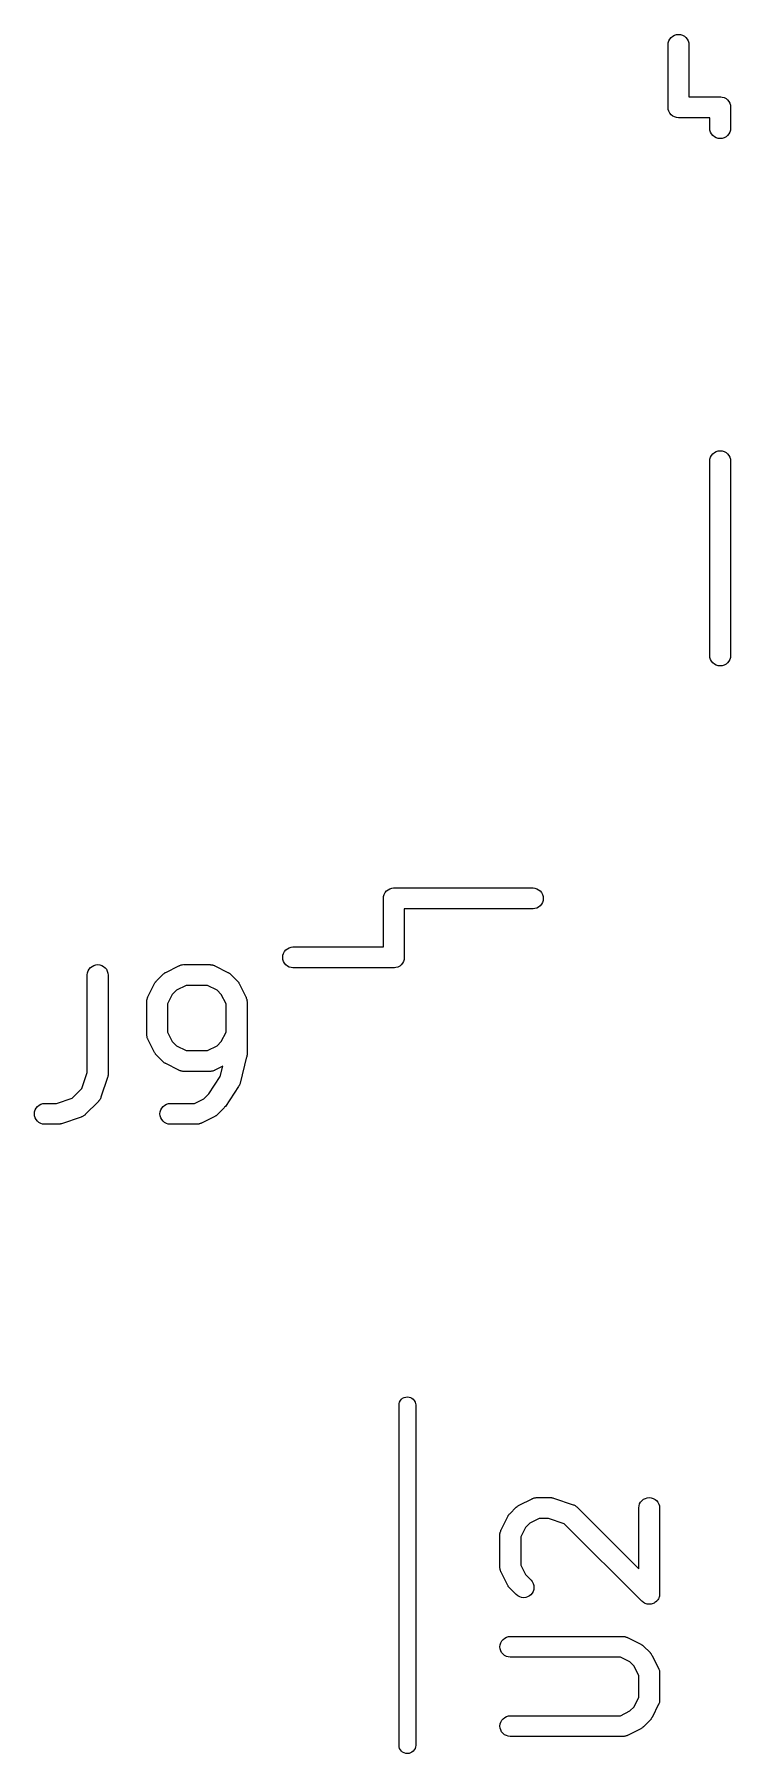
# Model space of a CAD drawing. Extents: x 50 to 150, y -150 to -50.
# Drawn here: x 99.21 to 104.22, y -62.36 to -49.97 of the extents above; entities that cross this region are included whole.
import ezdxf

# ---------------------------------------------------------------- set-up
doc = ezdxf.new("R2010")
doc.units = 0
doc.layers.add('BLACK', color=7, linetype='CONTINUOUS')

msp = doc.modelspace()

# ---------------------------------------------------------------- linework, layer by layer
at = {"layer": 'BLACK', "linetype": 'CONTINUOUS'}
for p, q in [((103.775, -50.0463), (103.776, -50.0353)), ((103.776, -50.0353), (103.78, -50.0212)), ((103.78, -50.0212), (103.787, -50.0081)), ((103.787, -50.0081), (103.797, -49.9967)), ((103.797, -49.9967), (103.808, -49.9873)), ((103.808, -49.9873), (103.821, -49.9804)), ((103.821, -49.9804), (103.835, -49.9761)), ((103.835, -49.9761), (103.85, -49.9746)), ((103.85, -49.9746), (103.865, -49.9761)), ((103.865, -49.9761), (103.879, -49.9804)), ((103.879, -49.9804), (103.892, -49.9873)), ((103.892, -49.9873), (103.903, -49.9967)), ((103.903, -49.9967), (103.913, -50.0081)), ((103.913, -50.0081), (103.92, -50.0212)), ((103.92, -50.0212), (103.924, -50.0353)), ((103.924, -50.0353), (103.925, -50.0463)), ((103.775, -50.4963), (103.775, -50.0463)), ((103.925, -50.0463), (103.925, -50.425)), ((103.775, -50.5), (103.775, -50.4963)), ((103.776, -50.5147), (103.775, -50.5)), ((103.78, -50.5288), (103.776, -50.5147)), ((103.787, -50.5419), (103.78, -50.5288)), ((103.925, -50.425), (104.146, -50.425)), ((104.146, -50.425), (104.15, -50.4246)), ((104.15, -50.4246), (104.154, -50.425)), ((104.154, -50.425), (104.165, -50.4261)), ((104.165, -50.4261), (104.179, -50.4304)), ((104.179, -50.4304), (104.192, -50.4373)), ((104.192, -50.4373), (104.203, -50.4467)), ((104.203, -50.4467), (104.213, -50.4581)), ((104.213, -50.4581), (104.22, -50.4712)), ((104.22, -50.4712), (104.224, -50.4853)), ((104.224, -50.4853), (104.225, -50.5)), ((104.225, -50.5), (104.225, -50.5037)), ((104.225, -50.5037), (104.225, -50.6537)), ((103.797, -50.5533), (103.787, -50.5419)), ((103.808, -50.5627), (103.797, -50.5533)), ((103.821, -50.5696), (103.808, -50.5627)), ((103.835, -50.5739), (103.821, -50.5696)), ((103.85, -50.5754), (103.835, -50.5739)), ((103.854, -50.575), (103.85, -50.5754)), ((104.075, -50.575), (103.854, -50.575)), ((104.075, -50.6537), (104.075, -50.575)), ((104.076, -50.6647), (104.075, -50.6537)), ((104.08, -50.6788), (104.076, -50.6647)), ((104.224, -50.6647), (104.22, -50.6788)), ((104.225, -50.6537), (104.224, -50.6647)), ((104.087, -50.6919), (104.08, -50.6788)), ((104.097, -50.7033), (104.087, -50.6919)), ((104.108, -50.7127), (104.097, -50.7033)), ((104.121, -50.7196), (104.108, -50.7127)), ((104.135, -50.7239), (104.121, -50.7196)), ((104.15, -50.7254), (104.135, -50.7239)), ((104.165, -50.7239), (104.15, -50.7254)), ((104.179, -50.7196), (104.165, -50.7239)), ((104.192, -50.7127), (104.179, -50.7196)), ((104.203, -50.7033), (104.192, -50.7127)), ((104.213, -50.6919), (104.203, -50.7033)), ((104.22, -50.6788), (104.213, -50.6919)), ((104.08, -53.0212), (104.087, -53.0081)), ((104.087, -53.0081), (104.097, -52.9967)), ((104.097, -52.9967), (104.108, -52.9873)), ((104.108, -52.9873), (104.121, -52.9804)), ((104.121, -52.9804), (104.135, -52.9761)), ((104.135, -52.9761), (104.15, -52.9746)), ((104.15, -52.9746), (104.165, -52.9761)), ((104.165, -52.9761), (104.179, -52.9804)), ((104.179, -52.9804), (104.192, -52.9873)), ((104.192, -52.9873), (104.203, -52.9967)), ((104.203, -52.9967), (104.213, -53.0081)), ((104.213, -53.0081), (104.22, -53.0212)), ((104.075, -53.0463), (104.076, -53.0353)), ((104.075, -54.4537), (104.075, -53.0463)), ((104.076, -53.0353), (104.08, -53.0212)), ((104.22, -53.0212), (104.224, -53.0353)), ((104.224, -53.0353), (104.225, -53.0463)), ((104.225, -53.0463), (104.225, -54.4537)), ((104.076, -54.4647), (104.075, -54.4537)), ((104.08, -54.4788), (104.076, -54.4647)), ((104.087, -54.4919), (104.08, -54.4788)), ((104.097, -54.5033), (104.087, -54.4919)), ((104.108, -54.5127), (104.097, -54.5033)), ((104.203, -54.5033), (104.192, -54.5127)), ((104.213, -54.4919), (104.203, -54.5033)), ((104.22, -54.4788), (104.213, -54.4919)), ((104.224, -54.4647), (104.22, -54.4788)), ((104.225, -54.4537), (104.224, -54.4647)), ((104.121, -54.5196), (104.108, -54.5127)), ((104.135, -54.5239), (104.121, -54.5196)), ((104.15, -54.5254), (104.135, -54.5239)), ((104.165, -54.5239), (104.15, -54.5254)), ((104.179, -54.5196), (104.165, -54.5239)), ((104.192, -54.5127), (104.179, -54.5196)), ((101.725, -56.2), (101.726, -56.1853)), ((101.725, -56.2037), (101.725, -56.2)), ((101.725, -56.55), (101.725, -56.2037)), ((101.726, -56.1853), (101.73, -56.1712)), ((101.73, -56.1712), (101.737, -56.1581)), ((101.737, -56.1581), (101.747, -56.1467)), ((101.747, -56.1467), (101.758, -56.1373)), ((101.758, -56.1373), (101.771, -56.1304)), ((101.771, -56.1304), (101.785, -56.1261)), ((101.785, -56.1261), (101.796, -56.125)), ((101.796, -56.125), (101.8, -56.1246)), ((101.8, -56.1246), (101.804, -56.125)), ((101.804, -56.125), (102.804, -56.125)), ((102.804, -56.125), (102.815, -56.1261)), ((102.815, -56.1261), (102.829, -56.1304)), ((102.829, -56.1304), (102.842, -56.1373)), ((102.842, -56.1373), (102.853, -56.1467)), ((102.853, -56.1467), (102.863, -56.1581)), ((102.863, -56.1581), (102.87, -56.1712)), ((102.87, -56.2288), (102.863, -56.2419)), ((102.87, -56.1712), (102.874, -56.1853)), ((102.874, -56.2147), (102.87, -56.2288)), ((102.874, -56.1853), (102.875, -56.2)), ((102.875, -56.2), (102.874, -56.2147)), ((102.804, -56.275), (101.875, -56.275)), ((101.875, -56.275), (101.875, -56.6213)), ((102.815, -56.2739), (102.804, -56.275)), ((102.829, -56.2696), (102.815, -56.2739)), ((102.842, -56.2627), (102.829, -56.2696)), ((102.853, -56.2533), (102.842, -56.2627)), ((102.863, -56.2419), (102.853, -56.2533)), ((101, -56.625), (101.001, -56.6103)), ((101.001, -56.6103), (101.005, -56.5962)), ((101.005, -56.5962), (101.012, -56.5831)), ((101.012, -56.5831), (101.022, -56.5717)), ((101.022, -56.5717), (101.033, -56.5623)), ((101.033, -56.5623), (101.046, -56.5554)), ((101.046, -56.5554), (101.06, -56.5511)), ((101.06, -56.5511), (101.071, -56.55)), ((101.071, -56.55), (101.725, -56.55)), ((99.5933, -56.7368), (99.5977, -56.7228)), ((99.5977, -56.7228), (99.6048, -56.71)), ((99.6048, -56.71), (99.6142, -56.6988)), ((99.6142, -56.6988), (99.6256, -56.6896)), ((99.6256, -56.6896), (99.6386, -56.6828)), ((99.6386, -56.6828), (99.6526, -56.6787)), ((99.6526, -56.6787), (99.6672, -56.6774)), ((99.6672, -56.6774), (99.6817, -56.6789)), ((99.6817, -56.6789), (99.6957, -56.6832)), ((99.6957, -56.6832), (99.7086, -56.6902)), ((99.7086, -56.6902), (99.7199, -56.6995)), ((99.7199, -56.6995), (99.7291, -56.7109)), ((99.7291, -56.7109), (99.736, -56.7238)), ((99.736, -56.7238), (99.7402, -56.7378)), ((100.15, -56.7371), (100.153, -56.7352)), ((100.153, -56.7352), (100.157, -56.7329)), ((100.157, -56.7329), (100.252, -56.6853)), ((100.252, -56.6853), (100.253, -56.6848)), ((100.253, -56.6848), (100.255, -56.6841)), ((100.255, -56.6841), (100.257, -56.683)), ((100.257, -56.683), (100.262, -56.6816)), ((100.262, -56.6816), (100.267, -56.6798)), ((100.267, -56.6798), (100.269, -56.6794)), ((100.269, -56.6794), (100.271, -56.6788)), ((100.271, -56.6788), (100.276, -56.6783)), ((100.276, -56.6783), (100.281, -56.6775)), ((100.281, -56.6775), (100.284, -56.6776)), ((100.284, -56.6776), (100.286, -56.6774)), ((100.286, -56.6774), (100.476, -56.6774)), ((100.476, -56.6774), (100.477, -56.6774)), ((100.477, -56.6774), (100.479, -56.6776)), ((100.479, -56.6776), (100.482, -56.6776)), ((100.482, -56.6776), (100.487, -56.6784)), ((100.487, -56.6784), (100.492, -56.679)), ((100.492, -56.679), (100.494, -56.6797)), ((100.494, -56.6797), (100.496, -56.6801)), ((100.496, -56.6801), (100.501, -56.6819)), ((100.501, -56.6819), (100.506, -56.6834)), ((100.506, -56.6834), (100.508, -56.6845)), ((100.508, -56.6845), (100.51, -56.6853)), ((100.51, -56.6853), (100.605, -56.7329)), ((100.605, -56.7329), (100.606, -56.7334)), ((100.606, -56.7334), (100.609, -56.7357)), ((101.001, -56.6397), (101, -56.625)), ((101.005, -56.6538), (101.001, -56.6397)), ((101.012, -56.6669), (101.005, -56.6538)), ((101.022, -56.6783), (101.012, -56.6669)), ((101.033, -56.6877), (101.022, -56.6783)), ((101.046, -56.6946), (101.033, -56.6877)), ((101.06, -56.6989), (101.046, -56.6946)), ((101.071, -56.7), (101.06, -56.6989)), ((101.796, -56.7), (101.071, -56.7)), ((101.8, -56.7004), (101.796, -56.7)), ((101.804, -56.7), (101.8, -56.7004)), ((101.815, -56.6989), (101.804, -56.7)), ((101.829, -56.6946), (101.815, -56.6989)), ((101.842, -56.6877), (101.829, -56.6946)), ((101.853, -56.6783), (101.842, -56.6877)), ((101.863, -56.6669), (101.853, -56.6783)), ((101.87, -56.6538), (101.863, -56.6669)), ((101.874, -56.6397), (101.87, -56.6538)), ((101.875, -56.625), (101.874, -56.6397)), ((101.875, -56.6213), (101.875, -56.625)), ((99.5917, -56.7513), (99.5933, -56.7368)), ((99.5917, -56.7524), (99.5917, -56.7513)), ((99.5917, -57.4545), (99.5917, -56.7524)), ((99.7402, -56.7378), (99.7417, -56.7524)), ((99.7417, -56.7524), (99.7417, -57.4667)), ((100.028, -56.9093), (100.076, -56.8141)), ((100.076, -56.8131), (100.079, -56.8096)), ((100.076, -56.8141), (100.076, -56.8131)), ((100.079, -56.8096), (100.081, -56.8059)), ((100.081, -56.8059), (100.083, -56.8035)), ((100.083, -56.8035), (100.084, -56.8009)), ((100.084, -56.8009), (100.087, -56.7978)), ((100.087, -56.7978), (100.09, -56.7946)), ((100.09, -56.7946), (100.137, -56.747)), ((100.137, -56.747), (100.138, -56.7462)), ((100.138, -56.7462), (100.141, -56.7436)), ((100.141, -56.7436), (100.145, -56.7407)), ((100.145, -56.7407), (100.147, -56.739)), ((100.147, -56.739), (100.15, -56.7371)), ((100.303, -56.8274), (100.235, -56.8616)), ((100.458, -56.8274), (100.303, -56.8274)), ((100.527, -56.8616), (100.458, -56.8274)), ((100.609, -56.7357), (100.613, -56.7377)), ((100.613, -56.7377), (100.616, -56.7397)), ((100.616, -56.7397), (100.618, -56.7414)), ((100.618, -56.7414), (100.621, -56.7443)), ((100.621, -56.7443), (100.624, -56.747)), ((100.624, -56.747), (100.672, -56.7946)), ((100.672, -56.7946), (100.673, -56.7953)), ((100.673, -56.7953), (100.675, -56.7986)), ((100.675, -56.7986), (100.678, -56.8017)), ((100.678, -56.8017), (100.68, -56.8043)), ((100.68, -56.8043), (100.682, -56.8068)), ((100.682, -56.8068), (100.684, -56.8105)), ((100.684, -56.8105), (100.686, -56.8141)), ((100.686, -56.8141), (100.734, -56.9093)), ((100.02, -56.9374), (100.021, -56.9324)), ((100.02, -56.9396), (100.02, -56.9374)), ((100.02, -56.9418), (100.02, -56.9396)), ((100.02, -56.9429), (100.02, -56.9418)), ((100.02, -57.181), (100.02, -56.9429)), ((100.021, -56.9324), (100.022, -56.9273)), ((100.022, -56.9273), (100.023, -56.9252)), ((100.023, -56.923), (100.025, -56.9182)), ((100.023, -56.9252), (100.023, -56.923)), ((100.025, -56.9182), (100.026, -56.9133)), ((100.026, -56.9133), (100.027, -56.9114)), ((100.027, -56.9114), (100.028, -56.9093)), ((100.204, -56.892), (100.17, -56.9606)), ((100.17, -56.9606), (100.17, -57.1632)), ((100.235, -56.8616), (100.204, -56.892)), ((100.557, -56.892), (100.527, -56.8616)), ((100.592, -56.9606), (100.557, -56.892)), ((100.592, -57.1632), (100.592, -56.9606)), ((100.734, -56.9093), (100.734, -56.9103)), ((100.734, -56.9103), (100.735, -56.9123)), ((100.735, -56.9123), (100.736, -56.9143)), ((100.736, -56.9143), (100.737, -56.9192)), ((100.737, -56.9192), (100.739, -56.924)), ((100.739, -56.924), (100.74, -56.9262)), ((100.74, -56.9262), (100.74, -56.9283)), ((100.74, -56.9283), (100.741, -56.9334)), ((100.741, -56.9334), (100.742, -56.9385)), ((100.742, -56.9385), (100.741, -56.9407)), ((100.741, -56.9407), (100.742, -56.9429)), ((100.742, -56.9429), (100.742, -57.3238)), ((100.02, -57.1831), (100.02, -57.181)), ((100.02, -57.1854), (100.02, -57.1831)), ((100.021, -57.1904), (100.02, -57.1854)), ((100.022, -57.1955), (100.021, -57.1904)), ((100.022, -57.1976), (100.022, -57.1955)), ((100.023, -57.1998), (100.022, -57.1976)), ((100.024, -57.2046), (100.023, -57.1998)), ((100.026, -57.2095), (100.024, -57.2046)), ((100.027, -57.2115), (100.026, -57.2095)), ((100.028, -57.2136), (100.027, -57.2115)), ((100.028, -57.2145), (100.028, -57.2136)), ((100.076, -57.3097), (100.028, -57.2145)), ((100.17, -57.1632), (100.204, -57.2318)), ((100.557, -57.2318), (100.592, -57.1632)), ((100.078, -57.3133), (100.076, -57.3097)), ((100.08, -57.317), (100.078, -57.3133)), ((100.082, -57.3195), (100.08, -57.317)), ((100.084, -57.3221), (100.082, -57.3195)), ((100.086, -57.3252), (100.084, -57.3221)), ((100.089, -57.3285), (100.086, -57.3252)), ((100.09, -57.3292), (100.089, -57.3285)), ((100.137, -57.3768), (100.09, -57.3292)), ((100.204, -57.2318), (100.235, -57.2622)), ((100.235, -57.2622), (100.303, -57.2964)), ((100.303, -57.2964), (100.458, -57.2964)), ((100.458, -57.2964), (100.527, -57.2622)), ((100.527, -57.2622), (100.557, -57.2318)), ((100.739, -57.342), (100.692, -57.5325)), ((100.74, -57.3407), (100.739, -57.342)), ((100.741, -57.3335), (100.74, -57.3394)), ((100.74, -57.3394), (100.74, -57.3407)), ((100.742, -57.3275), (100.741, -57.3335)), ((100.742, -57.3238), (100.742, -57.3249)), ((100.742, -57.3249), (100.742, -57.3262)), ((100.742, -57.3262), (100.742, -57.3275)), ((99.5535, -57.569), (99.5917, -57.4545)), ((99.7411, -57.4761), (99.7404, -57.4792)), ((99.7412, -57.4719), (99.7411, -57.4761)), ((99.7417, -57.4677), (99.7412, -57.4719)), ((99.7417, -57.4667), (99.7417, -57.4677)), ((100.141, -57.3795), (100.137, -57.3768)), ((100.144, -57.3825), (100.141, -57.3795)), ((100.146, -57.3842), (100.144, -57.3825)), ((100.149, -57.3861), (100.146, -57.3842)), ((100.152, -57.3881), (100.149, -57.3861)), ((100.156, -57.3904), (100.152, -57.3881)), ((100.157, -57.3909), (100.156, -57.3904)), ((100.252, -57.4385), (100.157, -57.3909)), ((100.254, -57.4393), (100.252, -57.4385)), ((100.256, -57.4404), (100.254, -57.4393)), ((100.261, -57.4419), (100.256, -57.4404)), ((100.266, -57.4437), (100.261, -57.4419)), ((100.268, -57.4441), (100.266, -57.4437)), ((100.27, -57.4448), (100.268, -57.4441)), ((100.275, -57.4454), (100.27, -57.4448)), ((100.28, -57.4462), (100.275, -57.4454)), ((100.282, -57.4462), (100.28, -57.4462)), ((100.285, -57.4464), (100.282, -57.4462)), ((100.286, -57.4464), (100.285, -57.4464)), ((100.476, -57.4464), (100.286, -57.4464)), ((100.478, -57.4462), (100.476, -57.4464)), ((100.481, -57.4463), (100.478, -57.4462)), ((100.486, -57.4455), (100.481, -57.4463)), ((100.491, -57.445), (100.486, -57.4455)), ((100.493, -57.4444), (100.491, -57.445)), ((100.495, -57.444), (100.493, -57.4444)), ((100.5, -57.4423), (100.495, -57.444)), ((100.505, -57.4408), (100.5, -57.4423)), ((100.507, -57.4397), (100.505, -57.4408)), ((100.509, -57.439), (100.507, -57.4397)), ((100.51, -57.4385), (100.509, -57.439)), ((100.568, -57.4094), (100.51, -57.4385)), ((100.549, -57.4835), (100.568, -57.4094)), ((99.4833, -57.6392), (99.5535, -57.569)), ((99.7378, -57.4904), (99.6902, -57.6332)), ((99.7388, -57.4863), (99.7378, -57.4904)), ((99.74, -57.4823), (99.7388, -57.4863)), ((99.7404, -57.4792), (99.74, -57.4823)), ((100.466, -57.6094), (100.549, -57.4835)), ((100.681, -57.5559), (100.586, -57.6987)), ((100.684, -57.5515), (100.681, -57.5559)), ((100.686, -57.5472), (100.684, -57.5515)), ((100.687, -57.545), (100.686, -57.5472)), ((100.688, -57.543), (100.687, -57.545)), ((100.69, -57.5382), (100.688, -57.543)), ((100.692, -57.5335), (100.69, -57.5382)), ((100.692, -57.5325), (100.692, -57.5335)), ((99.2122, -57.7373), (99.2166, -57.7233)), ((99.2166, -57.7233), (99.2235, -57.7104)), ((99.2235, -57.7104), (99.2329, -57.6992)), ((99.2329, -57.6992), (99.2442, -57.6899)), ((99.2442, -57.6899), (99.2571, -57.683)), ((99.2571, -57.683), (99.2711, -57.6788)), ((99.2711, -57.6788), (99.2857, -57.6774)), ((99.2857, -57.6774), (99.3688, -57.6774)), ((99.3688, -57.6774), (99.4833, -57.6392)), ((99.6721, -57.6626), (99.5768, -57.7578)), ((99.6735, -57.6609), (99.6721, -57.6626)), ((99.6751, -57.6594), (99.6735, -57.6609)), ((99.6781, -57.6552), (99.6751, -57.6594)), ((99.6814, -57.6512), (99.6781, -57.6552)), ((99.6824, -57.6493), (99.6814, -57.6512)), ((99.6837, -57.6475), (99.6824, -57.6493)), ((99.6859, -57.6429), (99.6837, -57.6475)), ((99.6883, -57.6383), (99.6859, -57.6429)), ((99.6889, -57.6362), (99.6883, -57.6383)), ((99.6899, -57.6342), (99.6889, -57.6362)), ((99.6902, -57.6332), (99.6899, -57.6342)), ((100.117, -57.7373), (100.121, -57.7233)), ((100.121, -57.7233), (100.128, -57.7104)), ((100.128, -57.7104), (100.138, -57.6992)), ((100.138, -57.6992), (100.149, -57.6899)), ((100.149, -57.6899), (100.162, -57.683)), ((100.162, -57.683), (100.176, -57.6788)), ((100.176, -57.6788), (100.19, -57.6774)), ((100.19, -57.6774), (100.363, -57.6774)), ((100.363, -57.6774), (100.432, -57.6431)), ((100.432, -57.6431), (100.466, -57.6094)), ((100.577, -57.7102), (100.529, -57.7578)), ((100.581, -57.7049), (100.577, -57.7102)), ((100.586, -57.6996), (100.581, -57.7049)), ((100.586, -57.6987), (100.586, -57.6989)), ((100.586, -57.6989), (100.586, -57.6989)), ((100.586, -57.6989), (100.586, -57.6989)), ((100.586, -57.6989), (100.586, -57.6996)), ((99.2107, -57.7519), (99.2122, -57.7373)), ((99.212, -57.7664), (99.2107, -57.7519)), ((99.2162, -57.7805), (99.212, -57.7664)), ((99.223, -57.7934), (99.2162, -57.7805)), ((99.2321, -57.8049), (99.223, -57.7934)), ((99.2433, -57.8143), (99.2321, -57.8049)), ((99.2562, -57.8213), (99.2433, -57.8143)), ((99.2701, -57.8257), (99.2562, -57.8213)), ((99.2847, -57.8274), (99.2701, -57.8257)), ((99.2857, -57.8274), (99.2847, -57.8274)), ((99.381, -57.8274), (99.2857, -57.8274)), ((99.3851, -57.827), (99.381, -57.8274)), ((99.3894, -57.8269), (99.3851, -57.827)), ((99.3924, -57.8263), (99.3894, -57.8269)), ((99.3955, -57.826), (99.3924, -57.8263)), ((99.3996, -57.8247), (99.3955, -57.826)), ((99.4037, -57.8239), (99.3996, -57.8247)), ((99.4047, -57.8235), (99.4037, -57.8239)), ((99.5475, -57.7759), (99.4047, -57.8235)), ((99.5495, -57.775), (99.5475, -57.7759)), ((99.5517, -57.7744), (99.5495, -57.775)), ((99.5562, -57.772), (99.5517, -57.7744)), ((99.5609, -57.77), (99.5562, -57.772)), ((99.5627, -57.7687), (99.5609, -57.77)), ((99.5647, -57.7677), (99.5627, -57.7687)), ((99.5687, -57.7645), (99.5647, -57.7677)), ((99.5728, -57.7615), (99.5687, -57.7645)), ((99.5744, -57.7599), (99.5728, -57.7615)), ((99.5761, -57.7585), (99.5744, -57.7599)), ((99.5768, -57.7578), (99.5761, -57.7585)), ((100.115, -57.7519), (100.117, -57.7373)), ((100.117, -57.7664), (100.115, -57.7519)), ((100.121, -57.7805), (100.117, -57.7664)), ((100.128, -57.7934), (100.121, -57.7805)), ((100.137, -57.8049), (100.128, -57.7934)), ((100.148, -57.8143), (100.137, -57.8049)), ((100.161, -57.8213), (100.148, -57.8143)), ((100.175, -57.8257), (100.161, -57.8213)), ((100.189, -57.8274), (100.175, -57.8257)), ((100.19, -57.8274), (100.189, -57.8274)), ((100.381, -57.8274), (100.19, -57.8274)), ((100.383, -57.8272), (100.381, -57.8274)), ((100.385, -57.8273), (100.383, -57.8272)), ((100.39, -57.8265), (100.385, -57.8273)), ((100.396, -57.826), (100.39, -57.8265)), ((100.398, -57.8253), (100.396, -57.826)), ((100.4, -57.825), (100.398, -57.8253)), ((100.405, -57.8232), (100.4, -57.825)), ((100.41, -57.8217), (100.405, -57.8232)), ((100.411, -57.8207), (100.41, -57.8217)), ((100.414, -57.8199), (100.411, -57.8207)), ((100.51, -57.7718), (100.414, -57.8195)), ((100.414, -57.8195), (100.414, -57.8199)), ((100.513, -57.7696), (100.51, -57.7718)), ((100.517, -57.7677), (100.513, -57.7696)), ((100.519, -57.7657), (100.517, -57.7677)), ((100.522, -57.7641), (100.519, -57.7657)), ((100.525, -57.7612), (100.522, -57.7641)), ((100.528, -57.7585), (100.525, -57.7612)), ((100.529, -57.7578), (100.528, -57.7585)), ((101.838, -59.8402), (101.841, -59.8289)), ((101.841, -59.8289), (101.847, -59.8185)), ((101.847, -59.8185), (101.854, -59.8093)), ((101.854, -59.8093), (101.863, -59.8018)), ((101.863, -59.8018), (101.874, -59.7963)), ((101.874, -59.7963), (101.885, -59.7928)), ((101.885, -59.7928), (101.897, -59.7917)), ((101.897, -59.7917), (101.909, -59.7928)), ((101.909, -59.7928), (101.92, -59.7963)), ((101.92, -59.7963), (101.93, -59.8018)), ((101.93, -59.8018), (101.939, -59.8093)), ((101.939, -59.8093), (101.947, -59.8185)), ((101.947, -59.8185), (101.953, -59.8289)), ((101.953, -59.8289), (101.956, -59.8402)), ((101.837, -59.849), (101.838, -59.8402)), ((101.837, -62.3049), (101.837, -59.849)), ((101.956, -59.8402), (101.957, -59.849)), ((101.957, -59.849), (101.957, -62.3049)), ((102.694, -60.5772), (102.697, -60.5752)), ((102.697, -60.5752), (102.701, -60.573)), ((102.701, -60.573), (102.796, -60.5254)), ((102.796, -60.5254), (102.797, -60.5249)), ((102.797, -60.5249), (102.799, -60.5241)), ((102.799, -60.5241), (102.801, -60.5231)), ((102.801, -60.5231), (102.806, -60.5216)), ((102.806, -60.5216), (102.811, -60.5198)), ((102.811, -60.5198), (102.813, -60.5195)), ((102.813, -60.5195), (102.815, -60.5189)), ((102.815, -60.5189), (102.82, -60.5184)), ((102.82, -60.5184), (102.825, -60.5176)), ((102.825, -60.5176), (102.827, -60.5177)), ((102.827, -60.5177), (102.83, -60.5174)), ((102.83, -60.5174), (102.925, -60.5174)), ((102.925, -60.5174), (102.926, -60.5174)), ((102.926, -60.5174), (102.93, -60.5179)), ((102.93, -60.5179), (102.934, -60.518)), ((102.934, -60.518), (102.937, -60.5187)), ((102.937, -60.5187), (102.941, -60.5191)), ((102.941, -60.5191), (102.945, -60.5203)), ((102.945, -60.5203), (102.949, -60.5213)), ((102.949, -60.5213), (103.091, -60.5689)), ((103.091, -60.5689), (103.092, -60.5692)), ((103.092, -60.5692), (103.094, -60.5702)), ((103.094, -60.5702), (103.097, -60.5708)), ((103.097, -60.5708), (103.101, -60.5732)), ((103.101, -60.5732), (103.106, -60.5754)), ((103.566, -60.5768), (103.57, -60.5629)), ((103.57, -60.5629), (103.577, -60.5501)), ((103.577, -60.5501), (103.587, -60.5389)), ((103.587, -60.5389), (103.598, -60.5297)), ((103.598, -60.5297), (103.611, -60.5229)), ((103.611, -60.5229), (103.625, -60.5188)), ((103.625, -60.5188), (103.64, -60.5174)), ((103.64, -60.5174), (103.654, -60.519)), ((103.654, -60.519), (103.668, -60.5233)), ((103.668, -60.5233), (103.681, -60.5303)), ((103.681, -60.5303), (103.692, -60.5396)), ((103.692, -60.5396), (103.702, -60.5509)), ((103.702, -60.5509), (103.709, -60.5639)), ((103.709, -60.5639), (103.713, -60.5779)), ((102.572, -60.7494), (102.62, -60.6541)), ((102.62, -60.6532), (102.623, -60.6497)), ((102.62, -60.6541), (102.62, -60.6532)), ((102.623, -60.6497), (102.624, -60.646)), ((102.624, -60.646), (102.626, -60.6435)), ((102.626, -60.6435), (102.628, -60.6409)), ((102.628, -60.6409), (102.631, -60.6379)), ((102.631, -60.6379), (102.634, -60.6346)), ((102.634, -60.6346), (102.681, -60.587)), ((102.681, -60.587), (102.682, -60.5863)), ((102.682, -60.5863), (102.685, -60.5837)), ((102.685, -60.5837), (102.689, -60.5808)), ((102.689, -60.5808), (102.691, -60.5791)), ((102.691, -60.5791), (102.694, -60.5772)), ((102.847, -60.6674), (102.779, -60.7017)), ((102.913, -60.6674), (102.847, -60.6674)), ((103.027, -60.7056), (102.913, -60.6674)), ((103.106, -60.5754), (103.108, -60.5767)), ((103.108, -60.5767), (103.109, -60.5777)), ((103.109, -60.5777), (103.113, -60.581)), ((103.113, -60.581), (103.118, -60.584)), ((103.118, -60.584), (103.119, -60.5856)), ((103.119, -60.5856), (103.121, -60.587)), ((103.121, -60.587), (103.564, -61.0304)), ((103.564, -60.5914), (103.566, -60.5768)), ((103.564, -60.5924), (103.564, -60.5914)), ((103.564, -61.0304), (103.564, -60.5924)), ((103.713, -60.5779), (103.714, -60.5924)), ((103.714, -60.5924), (103.714, -61.2115)), ((102.564, -60.7775), (102.565, -60.7724)), ((102.564, -60.7797), (102.564, -60.7775)), ((102.564, -60.7819), (102.564, -60.7797)), ((102.564, -60.7829), (102.564, -60.7819)), ((102.564, -61.021), (102.564, -60.7829)), ((102.565, -60.7724), (102.566, -60.7673)), ((102.566, -60.7673), (102.567, -60.7652)), ((102.567, -60.763), (102.569, -60.7582)), ((102.567, -60.7652), (102.567, -60.763)), ((102.569, -60.7582), (102.57, -60.7534)), ((102.57, -60.7534), (102.571, -60.7514)), ((102.571, -60.7514), (102.572, -60.7494)), ((102.748, -60.7321), (102.714, -60.8006)), ((102.714, -60.8006), (102.714, -61.0033)), ((102.779, -60.7017), (102.748, -60.7321)), ((103.586, -61.2645), (103.027, -60.7056)), ((102.564, -61.0232), (102.564, -61.021)), ((102.564, -61.0254), (102.564, -61.0232)), ((102.565, -61.0305), (102.564, -61.0254)), ((102.566, -61.0356), (102.565, -61.0305)), ((102.566, -61.0377), (102.566, -61.0356)), ((102.567, -61.0399), (102.566, -61.0377)), ((102.568, -61.0447), (102.567, -61.0399)), ((102.57, -61.0496), (102.568, -61.0447)), ((102.571, -61.0515), (102.57, -61.0496)), ((102.572, -61.0536), (102.571, -61.0515)), ((102.572, -61.0545), (102.572, -61.0536)), ((102.62, -61.1498), (102.572, -61.0545)), ((102.714, -61.0033), (102.748, -61.0718)), ((102.622, -61.1534), (102.62, -61.1498)), ((102.624, -61.1571), (102.622, -61.1534)), ((102.626, -61.1595), (102.624, -61.1571)), ((102.628, -61.1622), (102.626, -61.1595)), ((102.63, -61.1652), (102.628, -61.1622)), ((102.633, -61.1685), (102.63, -61.1652)), ((102.634, -61.1693), (102.633, -61.1685)), ((102.681, -61.2169), (102.634, -61.1693)), ((102.748, -61.0718), (102.787, -61.1108)), ((102.787, -61.1108), (102.788, -61.1116)), ((102.788, -61.1116), (102.797, -61.123)), ((102.803, -61.1932), (102.796, -61.206)), ((102.797, -61.123), (102.804, -61.136)), ((102.808, -61.1792), (102.803, -61.1932)), ((102.804, -61.136), (102.808, -61.1501)), ((102.808, -61.1501), (102.809, -61.1646)), ((102.809, -61.1646), (102.808, -61.1792)), ((102.693, -61.2262), (102.681, -61.2169)), ((102.706, -61.2331), (102.693, -61.2262)), ((102.72, -61.2374), (102.706, -61.2331)), ((102.734, -61.2389), (102.72, -61.2374)), ((102.749, -61.2375), (102.734, -61.2389)), ((102.763, -61.2333), (102.749, -61.2375)), ((102.776, -61.2265), (102.763, -61.2333)), ((102.787, -61.2173), (102.776, -61.2265)), ((102.796, -61.206), (102.787, -61.2173)), ((103.592, -61.2691), (103.586, -61.2645)), ((103.597, -61.2737), (103.592, -61.2691)), ((103.597, -61.2738), (103.597, -61.2737)), ((103.597, -61.2737), (103.597, -61.2737)), ((103.604, -61.2772), (103.597, -61.2738)), ((103.61, -61.2806), (103.604, -61.2772)), ((103.61, -61.2807), (103.61, -61.2806)), ((103.617, -61.2828), (103.61, -61.2807)), ((103.61, -61.2807), (103.61, -61.2807)), ((103.624, -61.285), (103.617, -61.2828)), ((103.632, -61.2857), (103.624, -61.285)), ((103.624, -61.285), (103.624, -61.285)), ((103.624, -61.285), (103.624, -61.285)), ((103.639, -61.2865), (103.632, -61.2857)), ((103.646, -61.2858), (103.639, -61.2865)), ((103.639, -61.2865), (103.639, -61.2865)), ((103.639, -61.2865), (103.639, -61.2865)), ((103.653, -61.2852), (103.646, -61.2858)), ((103.654, -61.2851), (103.653, -61.2851)), ((103.653, -61.2851), (103.653, -61.2852)), ((103.66, -61.283), (103.654, -61.2851)), ((103.667, -61.281), (103.66, -61.283)), ((103.668, -61.2809), (103.667, -61.281)), ((103.667, -61.281), (103.667, -61.281)), ((103.674, -61.2775), (103.668, -61.2809)), ((103.68, -61.2742), (103.674, -61.2775)), ((103.686, -61.2696), (103.68, -61.2741)), ((103.68, -61.2741), (103.68, -61.2742)), ((103.68, -61.2742), (103.68, -61.2742)), ((103.692, -61.2651), (103.686, -61.2696)), ((103.696, -61.2595), (103.692, -61.2649)), ((103.692, -61.2649), (103.692, -61.265)), ((103.692, -61.265), (103.692, -61.2651)), ((103.701, -61.2539), (103.696, -61.2595)), ((103.705, -61.2474), (103.701, -61.2536)), ((103.701, -61.2536), (103.701, -61.2537)), ((103.701, -61.2537), (103.701, -61.2539)), ((103.708, -61.241), (103.705, -61.2474)), ((103.71, -61.234), (103.708, -61.2408)), ((103.708, -61.2408), (103.708, -61.2409)), ((103.708, -61.2409), (103.708, -61.241)), ((103.713, -61.2271), (103.71, -61.234)), ((103.714, -61.2125), (103.713, -61.2198)), ((103.713, -61.2198), (103.713, -61.2268)), ((103.713, -61.2268), (103.713, -61.2269)), ((103.713, -61.2269), (103.713, -61.2271)), ((103.714, -61.2115), (103.714, -61.2123)), ((103.714, -61.2123), (103.714, -61.2123)), ((103.714, -61.2123), (103.714, -61.2123)), ((103.714, -61.2123), (103.714, -61.2125)), ((102.566, -61.5774), (102.57, -61.5634)), ((102.57, -61.5634), (102.577, -61.5505)), ((102.577, -61.5505), (102.586, -61.5392)), ((102.586, -61.5392), (102.598, -61.53)), ((102.598, -61.53), (102.611, -61.5231)), ((102.611, -61.5231), (102.625, -61.5189)), ((102.625, -61.5189), (102.639, -61.5174)), ((102.639, -61.5174), (103.449, -61.5174)), ((103.449, -61.5174), (103.45, -61.5174)), ((103.45, -61.5174), (103.452, -61.5177)), ((103.452, -61.5177), (103.454, -61.5176)), ((103.454, -61.5176), (103.459, -61.5185)), ((103.459, -61.5185), (103.464, -61.5191)), ((103.464, -61.5191), (103.466, -61.5197)), ((103.466, -61.5197), (103.469, -61.5201)), ((103.469, -61.5201), (103.473, -61.522)), ((103.473, -61.522), (103.478, -61.5235)), ((103.478, -61.5235), (103.48, -61.5246)), ((103.48, -61.5246), (103.482, -61.5254)), ((103.482, -61.5254), (103.578, -61.573)), ((102.564, -61.5919), (102.566, -61.5774)), ((102.566, -61.6065), (102.564, -61.5919)), ((102.57, -61.6205), (102.566, -61.6065)), ((102.576, -61.6335), (102.57, -61.6205)), ((102.586, -61.6449), (102.576, -61.6335)), ((102.597, -61.6543), (102.586, -61.6449)), ((102.61, -61.6614), (102.597, -61.6543)), ((102.624, -61.6658), (102.61, -61.6614)), ((102.638, -61.6674), (102.624, -61.6658)), ((102.639, -61.6674), (102.638, -61.6674)), ((103.431, -61.6674), (102.639, -61.6674)), ((103.5, -61.7017), (103.431, -61.6674)), ((103.578, -61.573), (103.578, -61.5734)), ((103.578, -61.5734), (103.582, -61.5757)), ((103.582, -61.5757), (103.586, -61.5777)), ((103.586, -61.5777), (103.588, -61.5797)), ((103.588, -61.5797), (103.591, -61.5814)), ((103.591, -61.5814), (103.594, -61.5843)), ((103.594, -61.5843), (103.597, -61.587)), ((103.597, -61.587), (103.645, -61.6346)), ((103.645, -61.6346), (103.645, -61.6354)), ((103.645, -61.6354), (103.648, -61.6387)), ((103.648, -61.6387), (103.651, -61.6417)), ((103.651, -61.6417), (103.653, -61.6444)), ((103.653, -61.6444), (103.654, -61.6468)), ((103.654, -61.6468), (103.656, -61.6506)), ((103.656, -61.6506), (103.659, -61.6541)), ((103.659, -61.6541), (103.706, -61.7494)), ((103.53, -61.7321), (103.5, -61.7017)), ((103.564, -61.8006), (103.53, -61.7321)), ((103.564, -61.9557), (103.564, -61.8006)), ((103.706, -61.7494), (103.707, -61.7503)), ((103.707, -61.7503), (103.708, -61.7524)), ((103.708, -61.7524), (103.709, -61.7543)), ((103.709, -61.7543), (103.71, -61.7592)), ((103.71, -61.7592), (103.712, -61.764)), ((103.712, -61.764), (103.712, -61.7662)), ((103.712, -61.7662), (103.713, -61.7683)), ((103.713, -61.7683), (103.713, -61.7735)), ((103.713, -61.7735), (103.714, -61.7785)), ((103.714, -61.7785), (103.714, -61.7807)), ((103.714, -61.7807), (103.714, -61.7829)), ((103.714, -61.7829), (103.714, -61.9734)), ((103.431, -62.0889), (103.5, -62.0546)), ((103.5, -62.0546), (103.53, -62.0242)), ((103.53, -62.0242), (103.564, -61.9557)), ((103.706, -62.0069), (103.659, -62.1022)), ((103.707, -62.0049), (103.706, -62.0069)), ((103.708, -62.0029), (103.707, -62.0049)), ((103.71, -61.9981), (103.708, -62.0029)), ((103.712, -61.9933), (103.71, -61.9981)), ((103.713, -61.989), (103.712, -61.9911)), ((103.712, -61.9911), (103.712, -61.9933)), ((103.714, -61.9788), (103.713, -61.9839)), ((103.713, -61.9839), (103.713, -61.989)), ((103.714, -61.9734), (103.714, -61.9744)), ((103.714, -61.9744), (103.714, -61.9766)), ((103.714, -61.9766), (103.714, -61.9788)), ((102.564, -62.1633), (102.566, -62.1488)), ((102.566, -62.1779), (102.564, -62.1633)), ((102.566, -62.1488), (102.57, -62.1348)), ((102.57, -62.192), (102.566, -62.1779)), ((102.57, -62.1348), (102.577, -62.1219)), ((102.577, -62.1219), (102.586, -62.1106)), ((102.586, -62.1106), (102.598, -62.1014)), ((102.598, -62.1014), (102.611, -62.0945)), ((102.611, -62.0945), (102.625, -62.0903)), ((102.625, -62.0903), (102.639, -62.0889)), ((102.639, -62.0889), (103.431, -62.0889)), ((103.578, -62.1833), (103.482, -62.2309)), ((103.581, -62.1811), (103.578, -62.1833)), ((103.585, -62.1791), (103.581, -62.1811)), ((103.587, -62.1772), (103.585, -62.1791)), ((103.59, -62.1755), (103.587, -62.1772)), ((103.593, -62.1726), (103.59, -62.1755)), ((103.596, -62.17), (103.593, -62.1726)), ((103.597, -62.1693), (103.596, -62.17)), ((103.645, -62.1217), (103.597, -62.1693)), ((103.647, -62.1184), (103.645, -62.1217)), ((103.65, -62.1154), (103.647, -62.1184)), ((103.652, -62.1128), (103.65, -62.1154)), ((103.654, -62.1103), (103.652, -62.1128)), ((103.656, -62.1066), (103.654, -62.1103)), ((103.658, -62.1031), (103.656, -62.1066)), ((103.659, -62.1022), (103.658, -62.1031)), ((101.838, -62.3137), (101.837, -62.3049)), ((101.957, -62.3049), (101.956, -62.3137)), ((102.576, -62.2049), (102.57, -62.192)), ((102.586, -62.2163), (102.576, -62.2049)), ((102.597, -62.2257), (102.586, -62.2163)), ((102.61, -62.2328), (102.597, -62.2257)), ((102.624, -62.2372), (102.61, -62.2328)), ((102.638, -62.2389), (102.624, -62.2372)), ((102.639, -62.2389), (102.638, -62.2389)), ((103.449, -62.2389), (102.639, -62.2389)), ((103.451, -62.2386), (103.449, -62.2389)), ((103.453, -62.2387), (103.451, -62.2386)), ((103.458, -62.2379), (103.453, -62.2387)), ((103.463, -62.2374), (103.458, -62.2379)), ((103.465, -62.2368), (103.463, -62.2374)), ((103.468, -62.2365), (103.465, -62.2368)), ((103.472, -62.2347), (103.468, -62.2365)), ((103.477, -62.2332), (103.472, -62.2347)), ((103.479, -62.2322), (103.477, -62.2332)), ((103.481, -62.2314), (103.479, -62.2322)), ((103.482, -62.2309), (103.481, -62.2314)), ((101.841, -62.325), (101.838, -62.3137)), ((101.847, -62.3355), (101.841, -62.325)), ((101.854, -62.3446), (101.847, -62.3355)), ((101.863, -62.3521), (101.854, -62.3446)), ((101.874, -62.3577), (101.863, -62.3521)), ((101.885, -62.3611), (101.874, -62.3577)), ((101.897, -62.3622), (101.885, -62.3611)), ((101.909, -62.3611), (101.897, -62.3622)), ((101.92, -62.3577), (101.909, -62.3611)), ((101.93, -62.3521), (101.92, -62.3577)), ((101.939, -62.3446), (101.93, -62.3521)), ((101.947, -62.3355), (101.939, -62.3446)), ((101.953, -62.325), (101.947, -62.3355)), ((101.956, -62.3137), (101.953, -62.325))]:
    msp.add_line(p, q, dxfattribs=at)

doc.saveas('drawing.dxf')
